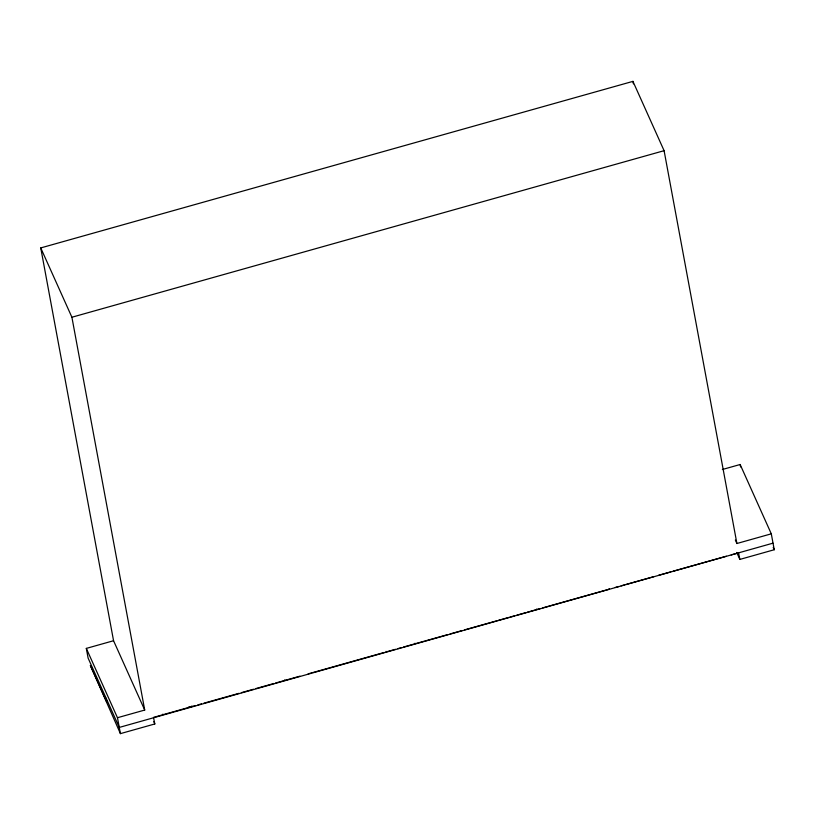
<?xml version="1.0" encoding="UTF-8"?>
<svg xmlns="http://www.w3.org/2000/svg" width="815" height="815" viewBox="0 0 815 815"><rect width="100%" height="100%" fill="white"/><g stroke="black" fill="none" stroke-linecap="round" stroke-linejoin="round"><path stroke-width="1.22" d="M113.56 640.733L86.319 648.404L117.472 717.72L144.713 710.059L113.56 640.733L40.75 247.923L632.939 81.368L664.093 150.683L736.903 543.503L771.296 533.825L774.25 549.738L739.857 559.416L736.729 552.458M40.75 247.923L71.903 317.239L664.093 150.683M722.355 469.511L740.142 464.509L771.296 533.825M188.296 707.226L191.902 706.554L191.8 706.014M162.042 714.989L153.495 717.394L154.809 723.965L120.416 733.632L90.343 665.448L106.908 702.306L106.144 698.241M173.412 711.76L162.939 714.704L162.837 714.154M174.563 711.434L195.478 705.545M197.862 704.883L201.448 703.875M203.862 703.192L238.938 693.331M241.362 692.648L253.455 689.245M255.869 688.563L274.013 683.459M275.592 683.021L299.93 676.175M308.162 673.852L311.748 672.854M312.94 672.518L384.303 652.438M395.448 649.311L386.147 651.918L386.045 651.379M397.771 648.659L401.235 647.681M403.547 647.029L424.646 641.089M425.858 640.753L447.629 634.63M450.053 633.948L462.146 630.545M464.57 629.863L497.221 620.684M498.291 620.378L508.754 617.434M509.915 617.108L514.54 615.814M516.842 615.162L526.093 612.564M527.244 612.238L540.416 608.53M542.841 607.847L609.365 589.143L609.263 588.593M615.315 587.472L618.799 586.484M621.132 585.832L624.616 584.854M625.777 584.528L653.813 576.643M658.652 575.278L670.755 571.875M673.17 571.193L726.389 556.227M731.218 554.903L738.543 552.845L739.857 559.416M772.936 543.177L119.265 727.428L88.112 658.102L86.319 648.404M773.211 547.425L774.25 549.738M735.354 540.029L736.903 543.503M414.967 643.473L415.008 643.229M284.771 680.097L284.802 679.853M153.77 721.642L154.809 723.965M740.142 464.509L740.601 466.934M632.939 81.368L633.408 83.864M536.688 609.009L536.79 609.549M71.903 317.239L144.713 710.059M117.472 717.72L120.416 733.632"/></g></svg>
